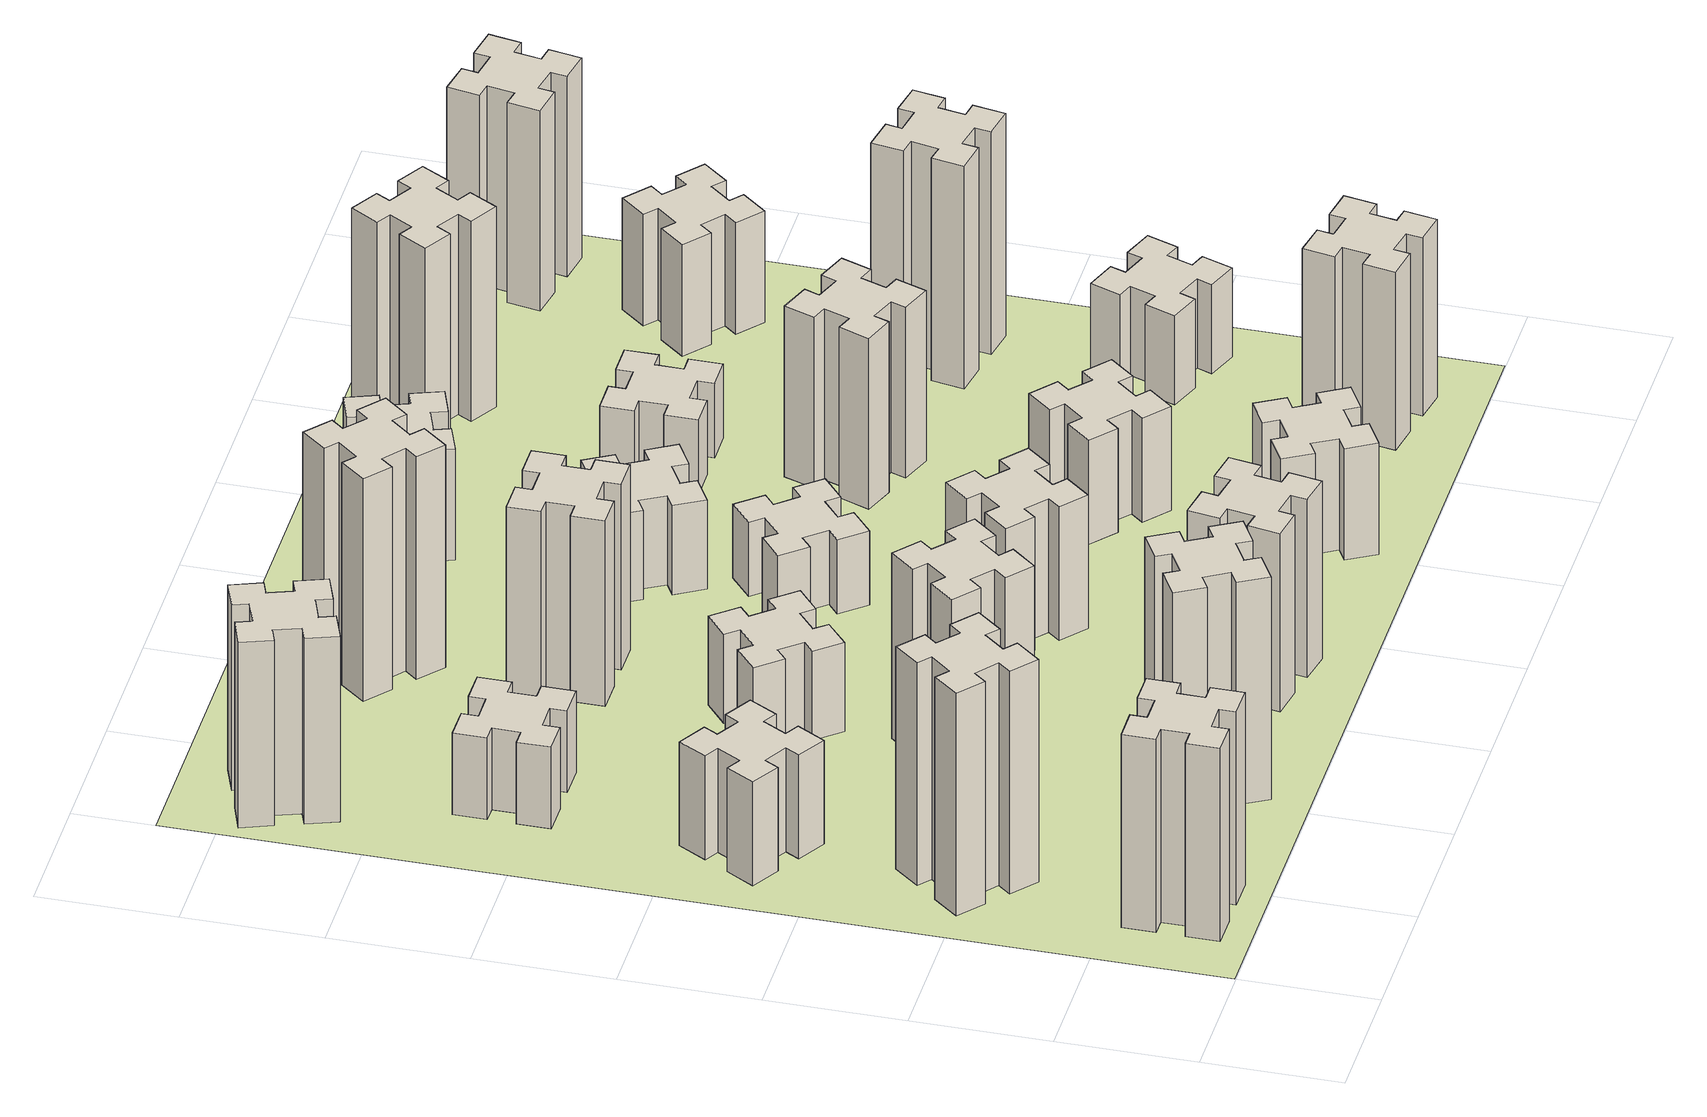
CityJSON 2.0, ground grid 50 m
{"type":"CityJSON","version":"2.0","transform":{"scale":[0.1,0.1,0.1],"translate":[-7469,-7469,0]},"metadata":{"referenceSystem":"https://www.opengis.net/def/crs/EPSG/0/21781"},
"CityObjects":{
"building1":{"type":"Building","attributes":{"class":"1000","function":"1000","usage":"1000","yearOfConstruction":2016,"roofType":"1000","measuredHeight":78,"storeysAboveGround":30,"storeysBelowGround":0},"geometry":[{"type":"Solid","lod":"1","boundaries":[[[[0,1,2,3,4,5,6,7,8,9,10,11,12,13,14,15,16,17,18,19]],[[17,16,20,21]],[[16,15,22,20]],[[15,14,23,22]],[[14,13,24,23]],[[13,12,25,24]],[[12,11,26,25]],[[11,10,27,26]],[[10,9,28,27]],[[9,8,29,28]],[[8,7,30,29]],[[7,6,31,30]],[[6,5,32,31]],[[5,4,33,32]],[[4,3,34,33]],[[3,2,35,34]],[[2,1,36,35]],[[1,0,37,36]],[[0,19,38,37]],[[19,18,39,38]],[[18,17,21,39]],[[24,25,26,27,28,29,30,31,32,33,34,35,36,37,38,39,21,20,22,23]]]]}]},
"building2":{"type":"Building","attributes":{"class":"1000","function":"1000","usage":"1000","yearOfConstruction":2016,"roofType":"1000","measuredHeight":90,"storeysAboveGround":30,"storeysBelowGround":0},"geometry":[{"type":"Solid","lod":"1","boundaries":[[[[40,41,42,43,44,45,46,47,48,49,50,51,52,53,54,55,56,57,58,59]],[[57,56,60,61]],[[56,55,62,60]],[[55,54,63,62]],[[54,53,64,63]],[[53,52,65,64]],[[52,51,66,65]],[[51,50,67,66]],[[50,49,68,67]],[[49,48,69,68]],[[48,47,70,69]],[[47,46,71,70]],[[46,45,72,71]],[[45,44,73,72]],[[44,43,74,73]],[[43,42,75,74]],[[42,41,76,75]],[[41,40,77,76]],[[40,59,78,77]],[[59,58,79,78]],[[58,57,61,79]],[[64,65,66,67,68,69,70,71,72,73,74,75,76,77,78,79,61,60,62,63]]]]}]},
"building3":{"type":"Building","attributes":{"class":"1000","function":"1000","usage":"1000","yearOfConstruction":2016,"roofType":"1000","measuredHeight":42,"storeysAboveGround":30,"storeysBelowGround":0},"geometry":[{"type":"Solid","lod":"1","boundaries":[[[[80,81,82,83,84,85,86,87,88,89,90,91,92,93,94,95,96,97,98,99]],[[97,96,100,101]],[[96,95,102,100]],[[95,94,103,102]],[[94,93,104,103]],[[93,92,105,104]],[[92,91,106,105]],[[91,90,107,106]],[[90,89,108,107]],[[89,88,109,108]],[[88,87,110,109]],[[87,86,111,110]],[[86,85,112,111]],[[85,84,113,112]],[[84,83,114,113]],[[83,82,115,114]],[[82,81,116,115]],[[81,80,117,116]],[[80,99,118,117]],[[99,98,119,118]],[[98,97,101,119]],[[104,105,106,107,108,109,110,111,112,113,114,115,116,117,118,119,101,100,102,103]]]]}]},
"building4":{"type":"Building","attributes":{"class":"1000","function":"1000","usage":"1000","yearOfConstruction":2016,"roofType":"1000","measuredHeight":90,"storeysAboveGround":30,"storeysBelowGround":0},"geometry":[{"type":"Solid","lod":"1","boundaries":[[[[120,121,122,123,124,125,126,127,128,129,130,131,132,133,134,135,136,137,138,139]],[[137,136,140,141]],[[136,135,142,140]],[[135,134,143,142]],[[134,133,144,143]],[[133,132,145,144]],[[132,131,146,145]],[[131,130,147,146]],[[130,129,148,147]],[[129,128,149,148]],[[128,127,150,149]],[[127,126,151,150]],[[126,125,152,151]],[[125,124,153,152]],[[124,123,154,153]],[[123,122,155,154]],[[122,121,156,155]],[[121,120,157,156]],[[120,139,158,157]],[[139,138,159,158]],[[138,137,141,159]],[[144,145,146,147,148,149,150,151,152,153,154,155,156,157,158,159,141,140,142,143]]]]}]},
"building5":{"type":"Building","attributes":{"class":"1000","function":"1000","usage":"1000","yearOfConstruction":2016,"roofType":"1000","measuredHeight":33,"storeysAboveGround":30,"storeysBelowGround":0},"geometry":[{"type":"Solid","lod":"1","boundaries":[[[[160,161,162,163,164,165,166,167,168,169,170,171,172,173,174,175,176,177,178,179]],[[177,176,180,181]],[[176,175,182,180]],[[175,174,183,182]],[[174,173,184,183]],[[173,172,185,184]],[[172,171,186,185]],[[171,170,187,186]],[[170,169,188,187]],[[169,168,189,188]],[[168,167,190,189]],[[167,166,191,190]],[[166,165,192,191]],[[165,164,193,192]],[[164,163,194,193]],[[163,162,195,194]],[[162,161,196,195]],[[161,160,197,196]],[[160,179,198,197]],[[179,178,199,198]],[[178,177,181,199]],[[184,185,186,187,188,189,190,191,192,193,194,195,196,197,198,199,181,180,182,183]]]]}]},
"building6":{"type":"Building","attributes":{"class":"1000","function":"1000","usage":"1000","yearOfConstruction":2016,"roofType":"1000","measuredHeight":75,"storeysAboveGround":30,"storeysBelowGround":0},"geometry":[{"type":"Solid","lod":"1","boundaries":[[[[200,201,202,203,204,205,206,207,208,209,210,211,212,213,214,215,216,217,218,219]],[[217,216,220,221]],[[216,215,222,220]],[[215,214,223,222]],[[214,213,224,223]],[[213,212,225,224]],[[212,211,226,225]],[[211,210,227,226]],[[210,209,228,227]],[[209,208,229,228]],[[208,207,230,229]],[[207,206,231,230]],[[206,205,232,231]],[[205,204,233,232]],[[204,203,234,233]],[[203,202,235,234]],[[202,201,236,235]],[[201,200,237,236]],[[200,219,238,237]],[[219,218,239,238]],[[218,217,221,239]],[[224,225,226,227,228,229,230,231,232,233,234,235,236,237,238,239,221,220,222,223]]]]}]},
"building7":{"type":"Building","attributes":{"class":"1000","function":"1000","usage":"1000","yearOfConstruction":2016,"roofType":"1000","measuredHeight":75,"storeysAboveGround":30,"storeysBelowGround":0},"geometry":[{"type":"Solid","lod":"1","boundaries":[[[[240,241,242,243,244,245,246,247,248,249,250,251,252,253,254,255,256,257,258,259]],[[257,256,260,261]],[[256,255,262,260]],[[255,254,263,262]],[[254,253,264,263]],[[253,252,265,264]],[[252,251,266,265]],[[251,250,267,266]],[[250,249,268,267]],[[249,248,269,268]],[[248,247,270,269]],[[247,246,271,270]],[[246,245,272,271]],[[245,244,273,272]],[[244,243,274,273]],[[243,242,275,274]],[[242,241,276,275]],[[241,240,277,276]],[[240,259,278,277]],[[259,258,279,278]],[[258,257,261,279]],[[264,265,266,267,268,269,270,271,272,273,274,275,276,277,278,279,261,260,262,263]]]]}]},
"building8":{"type":"Building","attributes":{"class":"1000","function":"1000","usage":"1000","yearOfConstruction":2016,"roofType":"1000","measuredHeight":36,"storeysAboveGround":30,"storeysBelowGround":0},"geometry":[{"type":"Solid","lod":"1","boundaries":[[[[280,281,282,283,284,285,286,287,288,289,290,291,292,293,294,295,296,297,298,299]],[[297,296,300,301]],[[296,295,302,300]],[[295,294,303,302]],[[294,293,304,303]],[[293,292,305,304]],[[292,291,306,305]],[[291,290,307,306]],[[290,289,308,307]],[[289,288,309,308]],[[288,287,310,309]],[[287,286,311,310]],[[286,285,312,311]],[[285,284,313,312]],[[284,283,314,313]],[[283,282,315,314]],[[282,281,316,315]],[[281,280,317,316]],[[280,299,318,317]],[[299,298,319,318]],[[298,297,301,319]],[[304,305,306,307,308,309,310,311,312,313,314,315,316,317,318,319,301,300,302,303]]]]}]},
"building9":{"type":"Building","attributes":{"class":"1000","function":"1000","usage":"1000","yearOfConstruction":2016,"roofType":"1000","measuredHeight":72,"storeysAboveGround":30,"storeysBelowGround":0},"geometry":[{"type":"Solid","lod":"1","boundaries":[[[[320,321,322,323,324,325,326,327,328,329,330,331,332,333,334,335,336,337,338,339]],[[337,336,340,341]],[[336,335,342,340]],[[335,334,343,342]],[[334,333,344,343]],[[333,332,345,344]],[[332,331,346,345]],[[331,330,347,346]],[[330,329,348,347]],[[329,328,349,348]],[[328,327,350,349]],[[327,326,351,350]],[[326,325,352,351]],[[325,324,353,352]],[[324,323,354,353]],[[323,322,355,354]],[[322,321,356,355]],[[321,320,357,356]],[[320,339,358,357]],[[339,338,359,358]],[[338,337,341,359]],[[344,345,346,347,348,349,350,351,352,353,354,355,356,357,358,359,341,340,342,343]]]]}]},
"building10":{"type":"Building","attributes":{"class":"1000","function":"1000","usage":"1000","yearOfConstruction":2016,"roofType":"1000","measuredHeight":75,"storeysAboveGround":30,"storeysBelowGround":0},"geometry":[{"type":"Solid","lod":"1","boundaries":[[[[360,361,362,363,364,365,366,367,368,369,370,371,372,373,374,375,376,377,378,379]],[[377,376,380,381]],[[376,375,382,380]],[[375,374,383,382]],[[374,373,384,383]],[[373,372,385,384]],[[372,371,386,385]],[[371,370,387,386]],[[370,369,388,387]],[[369,368,389,388]],[[368,367,390,389]],[[367,366,391,390]],[[366,365,392,391]],[[365,364,393,392]],[[364,363,394,393]],[[363,362,395,394]],[[362,361,396,395]],[[361,360,397,396]],[[360,379,398,397]],[[379,378,399,398]],[[378,377,381,399]],[[384,385,386,387,388,389,390,391,392,393,394,395,396,397,398,399,381,380,382,383]]]]}]},
"building11":{"type":"Building","attributes":{"class":"1000","function":"1000","usage":"1000","yearOfConstruction":2016,"roofType":"1000","measuredHeight":90,"storeysAboveGround":30,"storeysBelowGround":0},"geometry":[{"type":"Solid","lod":"1","boundaries":[[[[400,401,402,403,404,405,406,407,408,409,410,411,412,413,414,415,416,417,418,419]],[[417,416,420,421]],[[416,415,422,420]],[[415,414,423,422]],[[414,413,424,423]],[[413,412,425,424]],[[412,411,426,425]],[[411,410,427,426]],[[410,409,428,427]],[[409,408,429,428]],[[408,407,430,429]],[[407,406,431,430]],[[406,405,432,431]],[[405,404,433,432]],[[404,403,434,433]],[[403,402,435,434]],[[402,401,436,435]],[[401,400,437,436]],[[400,419,438,437]],[[419,418,439,438]],[[418,417,421,439]],[[424,425,426,427,428,429,430,431,432,433,434,435,436,437,438,439,421,420,422,423]]]]}]},
"building12":{"type":"Building","attributes":{"class":"1000","function":"1000","usage":"1000","yearOfConstruction":2016,"roofType":"1000","measuredHeight":54,"storeysAboveGround":30,"storeysBelowGround":0},"geometry":[{"type":"Solid","lod":"1","boundaries":[[[[440,441,442,443,444,445,446,447,448,449,450,451,452,453,454,455,456,457,458,459]],[[457,456,460,461]],[[456,455,462,460]],[[455,454,463,462]],[[454,453,464,463]],[[453,452,465,464]],[[452,451,466,465]],[[451,450,467,466]],[[450,449,468,467]],[[449,448,469,468]],[[448,447,470,469]],[[447,446,471,470]],[[446,445,472,471]],[[445,444,473,472]],[[444,443,474,473]],[[443,442,475,474]],[[442,441,476,475]],[[441,440,477,476]],[[440,459,478,477]],[[459,458,479,478]],[[458,457,461,479]],[[464,465,466,467,468,469,470,471,472,473,474,475,476,477,478,479,461,460,462,463]]]]}]},
"building13":{"type":"Building","attributes":{"class":"1000","function":"1000","usage":"1000","yearOfConstruction":2016,"roofType":"1000","measuredHeight":30,"storeysAboveGround":30,"storeysBelowGround":0},"geometry":[{"type":"Solid","lod":"1","boundaries":[[[[480,481,482,483,484,485,486,487,488,489,490,491,492,493,494,495,496,497,498,499]],[[497,496,500,501]],[[496,495,502,500]],[[495,494,503,502]],[[494,493,504,503]],[[493,492,505,504]],[[492,491,506,505]],[[491,490,507,506]],[[490,489,508,507]],[[489,488,509,508]],[[488,487,510,509]],[[487,486,511,510]],[[486,485,512,511]],[[485,484,513,512]],[[484,483,514,513]],[[483,482,515,514]],[[482,481,516,515]],[[481,480,517,516]],[[480,499,518,517]],[[499,498,519,518]],[[498,497,501,519]],[[504,505,506,507,508,509,510,511,512,513,514,515,516,517,518,519,501,500,502,503]]]]}]},
"building14":{"type":"Building","attributes":{"class":"1000","function":"1000","usage":"1000","yearOfConstruction":2016,"roofType":"1000","measuredHeight":36,"storeysAboveGround":30,"storeysBelowGround":0},"geometry":[{"type":"Solid","lod":"1","boundaries":[[[[520,521,522,523,524,525,526,527,528,529,530,531,532,533,534,535,536,537,538,539]],[[537,536,540,541]],[[536,535,542,540]],[[535,534,543,542]],[[534,533,544,543]],[[533,532,545,544]],[[532,531,546,545]],[[531,530,547,546]],[[530,529,548,547]],[[529,528,549,548]],[[528,527,550,549]],[[527,526,551,550]],[[526,525,552,551]],[[525,524,553,552]],[[524,523,554,553]],[[523,522,555,554]],[[522,521,556,555]],[[521,520,557,556]],[[520,539,558,557]],[[539,538,559,558]],[[538,537,541,559]],[[544,545,546,547,548,549,550,551,552,553,554,555,556,557,558,559,541,540,542,543]]]]}]},
"building15":{"type":"Building","attributes":{"class":"1000","function":"1000","usage":"1000","yearOfConstruction":2016,"roofType":"1000","measuredHeight":45,"storeysAboveGround":30,"storeysBelowGround":0},"geometry":[{"type":"Solid","lod":"1","boundaries":[[[[560,561,562,563,564,565,566,567,568,569,570,571,572,573,574,575,576,577,578,579]],[[577,576,580,581]],[[576,575,582,580]],[[575,574,583,582]],[[574,573,584,583]],[[573,572,585,584]],[[572,571,586,585]],[[571,570,587,586]],[[570,569,588,587]],[[569,568,589,588]],[[568,567,590,589]],[[567,566,591,590]],[[566,565,592,591]],[[565,564,593,592]],[[564,563,594,593]],[[563,562,595,594]],[[562,561,596,595]],[[561,560,597,596]],[[560,579,598,597]],[[579,578,599,598]],[[578,577,581,599]],[[584,585,586,587,588,589,590,591,592,593,594,595,596,597,598,599,581,580,582,583]]]]}]},
"building16":{"type":"Building","attributes":{"class":"1000","function":"1000","usage":"1000","yearOfConstruction":2016,"roofType":"1000","measuredHeight":45,"storeysAboveGround":30,"storeysBelowGround":0},"geometry":[{"type":"Solid","lod":"1","boundaries":[[[[600,601,602,603,604,605,606,607,608,609,610,611,612,613,614,615,616,617,618,619]],[[617,616,620,621]],[[616,615,622,620]],[[615,614,623,622]],[[614,613,624,623]],[[613,612,625,624]],[[612,611,626,625]],[[611,610,627,626]],[[610,609,628,627]],[[609,608,629,628]],[[608,607,630,629]],[[607,606,631,630]],[[606,605,632,631]],[[605,604,633,632]],[[604,603,634,633]],[[603,602,635,634]],[[602,601,636,635]],[[601,600,637,636]],[[600,619,638,637]],[[619,618,639,638]],[[618,617,621,639]],[[624,625,626,627,628,629,630,631,632,633,634,635,636,637,638,639,621,620,622,623]]]]}]},
"building17":{"type":"Building","attributes":{"class":"1000","function":"1000","usage":"1000","yearOfConstruction":2016,"roofType":"1000","measuredHeight":42,"storeysAboveGround":30,"storeysBelowGround":0},"geometry":[{"type":"Solid","lod":"1","boundaries":[[[[640,641,642,643,644,645,646,647,648,649,650,651,652,653,654,655,656,657,658,659]],[[657,656,660,661]],[[656,655,662,660]],[[655,654,663,662]],[[654,653,664,663]],[[653,652,665,664]],[[652,651,666,665]],[[651,650,667,666]],[[650,649,668,667]],[[649,648,669,668]],[[648,647,670,669]],[[647,646,671,670]],[[646,645,672,671]],[[645,644,673,672]],[[644,643,674,673]],[[643,642,675,674]],[[642,641,676,675]],[[641,640,677,676]],[[640,659,678,677]],[[659,658,679,678]],[[658,657,661,679]],[[664,665,666,667,668,669,670,671,672,673,674,675,676,677,678,679,661,660,662,663]]]]}]},
"building18":{"type":"Building","attributes":{"class":"1000","function":"1000","usage":"1000","yearOfConstruction":2016,"roofType":"1000","measuredHeight":69,"storeysAboveGround":30,"storeysBelowGround":0},"geometry":[{"type":"Solid","lod":"1","boundaries":[[[[680,681,682,683,684,685,686,687,688,689,690,691,692,693,694,695,696,697,698,699]],[[697,696,700,701]],[[696,695,702,700]],[[695,694,703,702]],[[694,693,704,703]],[[693,692,705,704]],[[692,691,706,705]],[[691,690,707,706]],[[690,689,708,707]],[[689,688,709,708]],[[688,687,710,709]],[[687,686,711,710]],[[686,685,712,711]],[[685,684,713,712]],[[684,683,714,713]],[[683,682,715,714]],[[682,681,716,715]],[[681,680,717,716]],[[680,699,718,717]],[[699,698,719,718]],[[698,697,701,719]],[[704,705,706,707,708,709,710,711,712,713,714,715,716,717,718,719,701,700,702,703]]]]}]},
"building19":{"type":"Building","attributes":{"class":"1000","function":"1000","usage":"1000","yearOfConstruction":2016,"roofType":"1000","measuredHeight":30,"storeysAboveGround":30,"storeysBelowGround":0},"geometry":[{"type":"Solid","lod":"1","boundaries":[[[[720,721,722,723,724,725,726,727,728,729,730,731,732,733,734,735,736,737,738,739]],[[737,736,740,741]],[[736,735,742,740]],[[735,734,743,742]],[[734,733,744,743]],[[733,732,745,744]],[[732,731,746,745]],[[731,730,747,746]],[[730,729,748,747]],[[729,728,749,748]],[[728,727,750,749]],[[727,726,751,750]],[[726,725,752,751]],[[725,724,753,752]],[[724,723,754,753]],[[723,722,755,754]],[[722,721,756,755]],[[721,720,757,756]],[[720,739,758,757]],[[739,738,759,758]],[[738,737,741,759]],[[744,745,746,747,748,749,750,751,752,753,754,755,756,757,758,759,741,740,742,743]]]]}]},
"building20":{"type":"Building","attributes":{"class":"1000","function":"1000","usage":"1000","yearOfConstruction":2016,"roofType":"1000","measuredHeight":72,"storeysAboveGround":30,"storeysBelowGround":0},"geometry":[{"type":"Solid","lod":"1","boundaries":[[[[760,761,762,763,764,765,766,767,768,769,770,771,772,773,774,775,776,777,778,779]],[[777,776,780,781]],[[776,775,782,780]],[[775,774,783,782]],[[774,773,784,783]],[[773,772,785,784]],[[772,771,786,785]],[[771,770,787,786]],[[770,769,788,787]],[[769,768,789,788]],[[768,767,790,789]],[[767,766,791,790]],[[766,765,792,791]],[[765,764,793,792]],[[764,763,794,793]],[[763,762,795,794]],[[762,761,796,795]],[[761,760,797,796]],[[760,779,798,797]],[[779,778,799,798]],[[778,777,781,799]],[[784,785,786,787,788,789,790,791,792,793,794,795,796,797,798,799,781,780,782,783]]]]}]},
"building21":{"type":"Building","attributes":{"class":"1000","function":"1000","usage":"1000","yearOfConstruction":2016,"roofType":"1000","measuredHeight":81,"storeysAboveGround":30,"storeysBelowGround":0},"geometry":[{"type":"Solid","lod":"1","boundaries":[[[[800,801,802,803,804,805,806,807,808,809,810,811,812,813,814,815,816,817,818,819]],[[817,816,820,821]],[[816,815,822,820]],[[815,814,823,822]],[[814,813,824,823]],[[813,812,825,824]],[[812,811,826,825]],[[811,810,827,826]],[[810,809,828,827]],[[809,808,829,828]],[[808,807,830,829]],[[807,806,831,830]],[[806,805,832,831]],[[805,804,833,832]],[[804,803,834,833]],[[803,802,835,834]],[[802,801,836,835]],[[801,800,837,836]],[[800,819,838,837]],[[819,818,839,838]],[[818,817,821,839]],[[824,825,826,827,828,829,830,831,832,833,834,835,836,837,838,839,821,820,822,823]]]]}]},
"building22":{"type":"Building","attributes":{"class":"1000","function":"1000","usage":"1000","yearOfConstruction":2016,"roofType":"1000","measuredHeight":36,"storeysAboveGround":30,"storeysBelowGround":0},"geometry":[{"type":"Solid","lod":"1","boundaries":[[[[840,841,842,843,844,845,846,847,848,849,850,851,852,853,854,855,856,857,858,859]],[[857,856,860,861]],[[856,855,862,860]],[[855,854,863,862]],[[854,853,864,863]],[[853,852,865,864]],[[852,851,866,865]],[[851,850,867,866]],[[850,849,868,867]],[[849,848,869,868]],[[848,847,870,869]],[[847,846,871,870]],[[846,845,872,871]],[[845,844,873,872]],[[844,843,874,873]],[[843,842,875,874]],[[842,841,876,875]],[[841,840,877,876]],[[840,859,878,877]],[[859,858,879,878]],[[858,857,861,879]],[[864,865,866,867,868,869,870,871,872,873,874,875,876,877,878,879,861,860,862,863]]]]}]},
"building23":{"type":"Building","attributes":{"class":"1000","function":"1000","usage":"1000","yearOfConstruction":2016,"roofType":"1000","measuredHeight":90,"storeysAboveGround":30,"storeysBelowGround":0},"geometry":[{"type":"Solid","lod":"1","boundaries":[[[[880,881,882,883,884,885,886,887,888,889,890,891,892,893,894,895,896,897,898,899]],[[897,896,900,901]],[[896,895,902,900]],[[895,894,903,902]],[[894,893,904,903]],[[893,892,905,904]],[[892,891,906,905]],[[891,890,907,906]],[[890,889,908,907]],[[889,888,909,908]],[[888,887,910,909]],[[887,886,911,910]],[[886,885,912,911]],[[885,884,913,912]],[[884,883,914,913]],[[883,882,915,914]],[[882,881,916,915]],[[881,880,917,916]],[[880,899,918,917]],[[899,898,919,918]],[[898,897,901,919]],[[904,905,906,907,908,909,910,911,912,913,914,915,916,917,918,919,901,900,902,903]]]]}]},
"building24":{"type":"Building","attributes":{"class":"1000","function":"1000","usage":"1000","yearOfConstruction":2016,"roofType":"1000","measuredHeight":45,"storeysAboveGround":30,"storeysBelowGround":0},"geometry":[{"type":"Solid","lod":"1","boundaries":[[[[920,921,922,923,924,925,926,927,928,929,930,931,932,933,934,935,936,937,938,939]],[[937,936,940,941]],[[936,935,942,940]],[[935,934,943,942]],[[934,933,944,943]],[[933,932,945,944]],[[932,931,946,945]],[[931,930,947,946]],[[930,929,948,947]],[[929,928,949,948]],[[928,927,950,949]],[[927,926,951,950]],[[926,925,952,951]],[[925,924,953,952]],[[924,923,954,953]],[[923,922,955,954]],[[922,921,956,955]],[[921,920,957,956]],[[920,939,958,957]],[[939,938,959,958]],[[938,937,941,959]],[[944,945,946,947,948,949,950,951,952,953,954,955,956,957,958,959,941,940,942,943]]]]}]},
"building25":{"type":"Building","attributes":{"class":"1000","function":"1000","usage":"1000","yearOfConstruction":2016,"roofType":"1000","measuredHeight":81,"storeysAboveGround":30,"storeysBelowGround":0},"geometry":[{"type":"Solid","lod":"1","boundaries":[[[[960,961,962,963,964,965,966,967,968,969,970,971,972,973,974,975,976,977,978,979]],[[977,976,980,981]],[[976,975,982,980]],[[975,974,983,982]],[[974,973,984,983]],[[973,972,985,984]],[[972,971,986,985]],[[971,970,987,986]],[[970,969,988,987]],[[969,968,989,988]],[[968,967,990,989]],[[967,966,991,990]],[[966,965,992,991]],[[965,964,993,992]],[[964,963,994,993]],[[963,962,995,994]],[[962,961,996,995]],[[961,960,997,996]],[[960,979,998,997]],[[979,978,999,998]],[[978,977,981,999]],[[984,985,986,987,988,989,990,991,992,993,994,995,996,997,998,999,981,980,982,983]]]]}]},
"landuse1":{"type":"LandUse","attributes":{"name":"plot1","function":"1010"},"geometry":[{"type":"MultiSurface","lod":"1","boundaries":[[[1000,1001,1002,1003]]]}]}
},
"vertices":[
[265,325,0],[265,225,0],[205,225,0],[205,105,0],[325,105,0],[325,165,0],[425,165,0],[425,105,0],[545,105,0],[545,225,0],[485,225,0],[485,325,0],[545,325,0],[545,445,0],[425,445,0],[425,385,0],[325,385,0],[325,445,0],[205,445,0],[205,325,0],[325,385,780],[325,445,780],[425,385,780],[425,445,780],[545,445,780],[545,325,780],[485,325,780],[485,225,780],[545,225,780],[545,105,780],[425,105,780],[425,165,780],[325,165,780],[325,105,780],[205,105,780],[205,225,780],[265,225,780],[265,325,780],[205,325,780],[205,445,780],
[484,1067,0],[408,1132,0],[446,1178,0],[354,1255,0],[277,1163,0],[323,1124,0],[259,1048,0],[213,1086,0],[136,994,0],[228,917,0],[266,963,0],[343,899,0],[304,853,0],[396,776,0],[473,868,0],[427,906,0],[492,983,0],[538,944,0],[615,1036,0],[523,1113,0],[492,983,900],[538,944,900],[427,906,900],[473,868,900],[396,776,900],[304,853,900],[343,899,900],[266,963,900],[228,917,900],[136,994,900],[213,1086,900],[259,1048,900],[323,1124,900],[277,1163,900],[354,1255,900],[446,1178,900],[408,1132,900],[484,1067,900],[523,1113,900],[615,1036,900],
[474,1826,0],[387,1876,0],[417,1928,0],[313,1988,0],[253,1884,0],[305,1854,0],[255,1767,0],[203,1797,0],[143,1693,0],[247,1633,0],[277,1685,0],[364,1635,0],[334,1583,0],[438,1523,0],[498,1627,0],[446,1657,0],[496,1744,0],[548,1714,0],[608,1818,0],[504,1878,0],[496,1744,420],[548,1714,420],[446,1657,420],[498,1627,420],[438,1523,420],[334,1583,420],[364,1635,420],[277,1685,420],[247,1633,420],[143,1693,420],[203,1797,420],[255,1767,420],[305,1854,420],[253,1884,420],[313,1988,420],[417,1928,420],[387,1876,420],[474,1826,420],[504,1878,420],[608,1818,420],
[1127,255,0],[1214,305,0],[1244,253,0],[1348,313,0],[1288,417,0],[1236,387,0],[1186,474,0],[1238,504,0],[1178,608,0],[1074,548,0],[1104,496,0],[1017,446,0],[987,498,0],[883,438,0],[943,334,0],[995,364,0],[1045,277,0],[993,247,0],[1053,143,0],[1157,203,0],[1045,277,900],[993,247,900],[995,364,900],[943,334,900],[883,438,900],[987,498,900],[1017,446,900],[1104,496,900],[1074,548,900],[1178,608,900],[1238,504,900],[1186,474,900],[1236,387,900],[1288,417,900],[1348,313,900],[1244,253,900],[1214,305,900],[1127,255,900],[1157,203,900],[1053,143,900],
[425,2485,0],[525,2485,0],[525,2425,0],[645,2425,0],[645,2545,0],[585,2545,0],[585,2645,0],[645,2645,0],[645,2765,0],[525,2765,0],[525,2705,0],[425,2705,0],[425,2765,0],[305,2765,0],[305,2645,0],[365,2645,0],[365,2545,0],[305,2545,0],[305,2425,0],[425,2425,0],[365,2545,330],[305,2545,330],[365,2645,330],[305,2645,330],[305,2765,330],[425,2765,330],[425,2705,330],[525,2705,330],[525,2765,330],[645,2765,330],[645,2645,330],[585,2645,330],[585,2545,330],[645,2545,330],[645,2425,330],[525,2425,330],[525,2485,330],[425,2485,330],[425,2425,330],[305,2425,330],
[155,3345,0],[189,3251,0],[133,3230,0],[174,3117,0],[287,3159,0],[266,3215,0],[360,3249,0],[380,3193,0],[493,3234,0],[452,3347,0],[396,3326,0],[362,3420,0],[418,3440,0],[377,3553,0],[264,3512,0],[285,3456,0],[191,3422,0],[170,3478,0],[57,3437,0],[99,3324,0],[191,3422,750],[170,3478,750],[285,3456,750],[264,3512,750],[377,3553,750],[418,3440,750],[362,3420,750],[396,3326,750],[452,3347,750],[493,3234,750],[380,3193,750],[360,3249,750],[266,3215,750],[287,3159,750],[174,3117,750],[133,3230,750],[189,3251,750],[155,3345,750],[99,3324,750],[57,3437,750],
[1224,1267,0],[1148,1332,0],[1186,1378,0],[1094,1455,0],[1017,1363,0],[1063,1324,0],[999,1248,0],[953,1286,0],[876,1194,0],[968,1117,0],[1006,1163,0],[1083,1099,0],[1044,1053,0],[1136,976,0],[1213,1068,0],[1167,1106,0],[1232,1183,0],[1278,1144,0],[1355,1236,0],[1263,1313,0],[1232,1183,750],[1278,1144,750],[1167,1106,750],[1213,1068,750],[1136,976,750],[1044,1053,750],[1083,1099,750],[1006,1163,750],[968,1117,750],[876,1194,750],[953,1286,750],[999,1248,750],[1063,1324,750],[1017,1363,750],[1094,1455,750],[1186,1378,750],[1148,1332,750],[1224,1267,750],[1263,1313,750],[1355,1236,750],
[1083,1972,0],[1006,1907,0],[968,1953,0],[876,1876,0],[953,1784,0],[999,1823,0],[1063,1746,0],[1017,1708,0],[1094,1616,0],[1186,1693,0],[1148,1739,0],[1224,1803,0],[1263,1757,0],[1355,1834,0],[1278,1926,0],[1232,1888,0],[1167,1964,0],[1213,2003,0],[1136,2095,0],[1044,2018,0],[1167,1964,360],[1213,2003,360],[1232,1888,360],[1278,1926,360],[1355,1834,360],[1263,1757,360],[1224,1803,360],[1148,1739,360],[1186,1693,360],[1094,1616,360],[1017,1708,360],[1063,1746,360],[999,1823,360],[953,1784,360],[876,1876,360],[968,1953,360],[1006,1907,360],[1083,1972,360],[1044,2018,360],[1136,2095,360],
[1855,307,0],[1872,405,0],[1931,395,0],[1952,513,0],[1834,534,0],[1824,475,0],[1725,492,0],[1736,551,0],[1617,572,0],[1597,454,0],[1656,444,0],[1638,345,0],[1579,356,0],[1558,237,0],[1677,217,0],[1687,276,0],[1785,258,0],[1775,199,0],[1893,178,0],[1914,297,0],[1785,258,720],[1775,199,720],[1687,276,720],[1677,217,720],[1558,237,720],[1579,356,720],[1638,345,720],[1656,444,720],[1597,454,720],[1617,572,720],[1736,551,720],[1725,492,720],[1824,475,720],[1834,534,720],[1952,513,720],[1931,395,720],[1872,405,720],[1855,307,720],[1914,297,720],[1893,178,720],
[1325,2545,0],[1325,2645,0],[1385,2645,0],[1385,2765,0],[1265,2765,0],[1265,2705,0],[1165,2705,0],[1165,2765,0],[1045,2765,0],[1045,2645,0],[1105,2645,0],[1105,2545,0],[1045,2545,0],[1045,2425,0],[1165,2425,0],[1165,2485,0],[1265,2485,0],[1265,2425,0],[1385,2425,0],[1385,2545,0],[1265,2485,750],[1265,2425,750],[1165,2485,750],[1165,2425,750],[1045,2425,750],[1045,2545,750],[1105,2545,750],[1105,2645,750],[1045,2645,750],[1045,2765,750],[1165,2765,750],[1165,2705,750],[1265,2705,750],[1265,2765,750],[1385,2765,750],[1385,2645,750],[1325,2645,750],[1325,2545,750],[1385,2545,750],[1385,2425,750],
[1006,3183,0],[1083,3119,0],[1044,3073,0],[1136,2996,0],[1213,3088,0],[1167,3126,0],[1232,3203,0],[1278,3164,0],[1355,3256,0],[1263,3333,0],[1224,3287,0],[1148,3352,0],[1186,3398,0],[1094,3475,0],[1017,3383,0],[1063,3344,0],[999,3268,0],[953,3306,0],[876,3214,0],[968,3137,0],[999,3268,900],[953,3306,900],[1063,3344,900],[1017,3383,900],[1094,3475,900],[1186,3398,900],[1148,3352,900],[1224,3287,900],[1263,3333,900],[1355,3256,900],[1278,3164,900],[1232,3203,900],[1167,3126,900],[1213,3088,900],[1136,2996,900],[1044,3073,900],[1083,3119,900],[1006,3183,900],[968,3137,900],[876,3214,900],
[1746,1163,0],[1823,1099,0],[1784,1053,0],[1876,976,0],[1953,1068,0],[1907,1106,0],[1972,1183,0],[2018,1144,0],[2095,1236,0],[2003,1313,0],[1964,1267,0],[1888,1332,0],[1926,1378,0],[1834,1455,0],[1757,1363,0],[1803,1324,0],[1739,1248,0],[1693,1286,0],[1616,1194,0],[1708,1117,0],[1739,1248,540],[1693,1286,540],[1803,1324,540],[1757,1363,540],[1834,1455,540],[1926,1378,540],[1888,1332,540],[1964,1267,540],[2003,1313,540],[2095,1236,540],[2018,1144,540],[1972,1183,540],[1907,1106,540],[1953,1068,540],[1876,976,540],[1784,1053,540],[1823,1099,540],[1746,1163,540],[1708,1117,540],[1616,1194,540],
[1972,1988,0],[1907,2064,0],[1953,2103,0],[1876,2195,0],[1784,2118,0],[1823,2072,0],[1746,2007,0],[1708,2053,0],[1616,1976,0],[1693,1884,0],[1739,1923,0],[1803,1846,0],[1757,1808,0],[1834,1716,0],[1926,1793,0],[1888,1839,0],[1964,1903,0],[2003,1857,0],[2095,1934,0],[2018,2026,0],[1964,1903,300],[2003,1857,300],[1888,1839,300],[1926,1793,300],[1834,1716,300],[1757,1808,300],[1803,1846,300],[1739,1923,300],[1693,1884,300],[1616,1976,300],[1708,2053,300],[1746,2007,300],[1823,2072,300],[1784,2118,300],[1876,2195,300],[1953,2103,300],[1907,2064,300],[1972,1988,300],[2018,2026,300],[2095,1934,300],
[1976,2507,0],[1926,2594,0],[1978,2624,0],[1918,2728,0],[1814,2668,0],[1844,2616,0],[1757,2566,0],[1727,2618,0],[1623,2558,0],[1683,2454,0],[1735,2484,0],[1785,2397,0],[1733,2367,0],[1793,2263,0],[1897,2323,0],[1867,2375,0],[1954,2425,0],[1984,2373,0],[2088,2433,0],[2028,2537,0],[1954,2425,360],[1984,2373,360],[1867,2375,360],[1897,2323,360],[1793,2263,360],[1733,2367,360],[1785,2397,360],[1735,2484,360],[1683,2454,360],[1623,2558,360],[1727,2618,360],[1757,2566,360],[1844,2616,360],[1814,2668,360],[1918,2728,360],[1978,2624,360],[1926,2594,360],[1976,2507,360],[2028,2537,360],[2088,2433,360],
[2475,364,0],[2525,277,0],[2473,247,0],[2533,143,0],[2637,203,0],[2607,255,0],[2694,305,0],[2724,253,0],[2828,313,0],[2768,417,0],[2716,387,0],[2666,474,0],[2718,504,0],[2658,608,0],[2554,548,0],[2584,496,0],[2497,446,0],[2467,498,0],[2363,438,0],[2423,334,0],[2497,446,450],[2467,498,450],[2584,496,450],[2554,548,450],[2658,608,450],[2718,504,450],[2666,474,450],[2716,387,450],[2768,417,450],[2828,313,450],[2724,253,450],[2694,305,450],[2607,255,450],[2637,203,450],[2533,143,450],[2473,247,450],[2525,277,450],[2475,364,450],[2423,334,450],[2363,438,450],
[1846,3215,0],[1940,3249,0],[1960,3193,0],[2073,3234,0],[2032,3347,0],[1976,3326,0],[1942,3420,0],[1998,3440,0],[1957,3553,0],[1844,3512,0],[1865,3456,0],[1771,3422,0],[1750,3478,0],[1637,3437,0],[1679,3324,0],[1735,3345,0],[1769,3251,0],[1713,3230,0],[1754,3117,0],[1867,3159,0],[1769,3251,450],[1713,3230,450],[1735,3345,450],[1679,3324,450],[1637,3437,450],[1750,3478,450],[1771,3422,450],[1865,3456,450],[1844,3512,450],[1957,3553,450],[1998,3440,450],[1942,3420,450],[1976,3326,450],[2032,3347,450],[2073,3234,450],[1960,3193,450],[1940,3249,450],[1846,3215,450],[1867,3159,450],[1754,3117,450],
[2647,1006,0],[2712,1083,0],[2758,1044,0],[2835,1136,0],[2743,1213,0],[2704,1167,0],[2628,1232,0],[2666,1278,0],[2574,1355,0],[2497,1263,0],[2543,1224,0],[2479,1148,0],[2433,1186,0],[2356,1094,0],[2448,1017,0],[2486,1063,0],[2563,999,0],[2524,953,0],[2616,876,0],[2693,968,0],[2563,999,420],[2524,953,420],[2486,1063,420],[2448,1017,420],[2356,1094,420],[2433,1186,420],[2479,1148,420],[2543,1224,420],[2497,1263,420],[2574,1355,420],[2666,1278,420],[2628,1232,420],[2704,1167,420],[2743,1213,420],[2835,1136,420],[2758,1044,420],[2712,1083,420],[2647,1006,420],[2693,968,420],[2616,876,420],
[2682,1871,0],[2716,1965,0],[2772,1944,0],[2813,2057,0],[2700,2098,0],[2680,2042,0],[2586,2076,0],[2607,2132,0],[2494,2173,0],[2453,2060,0],[2509,2040,0],[2475,1946,0],[2419,1967,0],[2377,1854,0],[2490,1813,0],[2511,1869,0],[2605,1835,0],[2584,1779,0],[2697,1737,0],[2738,1850,0],[2605,1835,690],[2584,1779,690],[2511,1869,690],[2490,1813,690],[2377,1854,690],[2419,1967,690],[2475,1946,690],[2509,2040,690],[2453,2060,690],[2494,2173,690],[2607,2132,690],[2586,2076,690],[2680,2042,690],[2700,2098,690],[2813,2057,690],[2772,1944,690],[2716,1965,690],[2682,1871,690],[2738,1850,690],[2697,1737,690],
[2605,2545,0],[2605,2645,0],[2665,2645,0],[2665,2765,0],[2545,2765,0],[2545,2705,0],[2445,2705,0],[2445,2765,0],[2325,2765,0],[2325,2645,0],[2385,2645,0],[2385,2545,0],[2325,2545,0],[2325,2425,0],[2445,2425,0],[2445,2485,0],[2545,2485,0],[2545,2425,0],[2665,2425,0],[2665,2545,0],[2545,2485,300],[2545,2425,300],[2445,2485,300],[2445,2425,300],[2325,2425,300],[2325,2545,300],[2385,2545,300],[2385,2645,300],[2325,2645,300],[2325,2765,300],[2445,2765,300],[2445,2705,300],[2545,2705,300],[2545,2765,300],[2665,2765,300],[2665,2645,300],[2605,2645,300],[2605,2545,300],[2665,2545,300],[2665,2425,300],
[3435,307,0],[3452,405,0],[3511,395,0],[3532,513,0],[3414,534,0],[3404,475,0],[3305,492,0],[3316,551,0],[3197,572,0],[3177,454,0],[3236,444,0],[3218,345,0],[3159,356,0],[3138,237,0],[3257,217,0],[3267,276,0],[3365,258,0],[3355,199,0],[3473,178,0],[3494,297,0],[3365,258,720],[3355,199,720],[3267,276,720],[3257,217,720],[3138,237,720],[3159,356,720],[3218,345,720],[3236,444,720],[3177,454,720],[3197,572,720],[3316,551,720],[3305,492,720],[3404,475,720],[3414,534,720],[3532,513,720],[3511,395,720],[3452,405,720],[3435,307,720],[3494,297,720],[3473,178,720],
[2694,3506,0],[2607,3556,0],[2637,3608,0],[2533,3668,0],[2473,3564,0],[2525,3534,0],[2475,3447,0],[2423,3477,0],[2363,3373,0],[2467,3313,0],[2497,3365,0],[2584,3315,0],[2554,3263,0],[2658,3203,0],[2718,3307,0],[2666,3337,0],[2716,3424,0],[2768,3394,0],[2828,3498,0],[2724,3558,0],[2716,3424,810],[2768,3394,810],[2666,3337,810],[2718,3307,810],[2658,3203,810],[2554,3263,810],[2584,3315,810],[2497,3365,810],[2467,3313,810],[2363,3373,810],[2423,3477,810],[2475,3447,810],[2525,3534,810],[2473,3564,810],[2533,3668,810],[2637,3608,810],[2607,3556,810],[2694,3506,810],[2724,3558,810],[2828,3498,810],
[3349,1200,0],[3315,1106,0],[3259,1127,0],[3217,1014,0],[3330,973,0],[3351,1029,0],[3445,995,0],[3424,939,0],[3537,897,0],[3578,1010,0],[3522,1031,0],[3556,1125,0],[3612,1104,0],[3653,1217,0],[3540,1258,0],[3520,1202,0],[3426,1236,0],[3447,1292,0],[3334,1333,0],[3293,1220,0],[3426,1236,360],[3447,1292,360],[3520,1202,360],[3540,1258,360],[3653,1217,360],[3612,1104,360],[3556,1125,360],[3522,1031,360],[3578,1010,360],[3537,897,360],[3424,939,360],[3445,995,360],[3351,1029,360],[3330,973,360],[3217,1014,360],[3259,1127,360],[3315,1106,360],[3349,1200,360],[3293,1220,360],[3334,1333,360],
[3435,1787,0],[3452,1885,0],[3511,1875,0],[3532,1993,0],[3414,2014,0],[3404,1955,0],[3305,1972,0],[3316,2031,0],[3197,2052,0],[3177,1934,0],[3236,1924,0],[3218,1825,0],[3159,1836,0],[3138,1717,0],[3257,1697,0],[3267,1756,0],[3365,1738,0],[3355,1679,0],[3473,1658,0],[3494,1777,0],[3365,1738,900],[3355,1679,900],[3267,1756,900],[3257,1697,900],[3138,1717,900],[3159,1836,900],[3218,1825,900],[3236,1924,900],[3177,1934,900],[3197,2052,900],[3316,2031,900],[3305,1972,900],[3404,1955,900],[3414,2014,900],[3532,1993,900],[3511,1875,900],[3452,1885,900],[3435,1787,900],[3494,1777,900],[3473,1658,900],
[3444,2747,0],[3368,2812,0],[3406,2858,0],[3314,2935,0],[3237,2843,0],[3283,2804,0],[3219,2728,0],[3173,2766,0],[3096,2674,0],[3188,2597,0],[3226,2643,0],[3303,2579,0],[3264,2533,0],[3356,2456,0],[3433,2548,0],[3387,2586,0],[3452,2663,0],[3498,2624,0],[3575,2716,0],[3483,2793,0],[3452,2663,450],[3498,2624,450],[3387,2586,450],[3433,2548,450],[3356,2456,450],[3264,2533,450],[3303,2579,450],[3226,2643,450],[3188,2597,450],[3096,2674,450],[3173,2766,450],[3219,2728,450],[3283,2804,450],[3237,2843,450],[3314,2935,450],[3406,2858,450],[3368,2812,450],[3444,2747,450],[3483,2793,450],[3575,2716,450],
[3535,3267,0],[3552,3365,0],[3611,3355,0],[3632,3473,0],[3514,3494,0],[3504,3435,0],[3405,3452,0],[3416,3511,0],[3297,3532,0],[3277,3414,0],[3336,3404,0],[3318,3305,0],[3259,3316,0],[3238,3197,0],[3357,3177,0],[3367,3236,0],[3465,3218,0],[3455,3159,0],[3573,3138,0],[3594,3257,0],[3465,3218,810],[3455,3159,810],[3367,3236,810],[3357,3177,810],[3238,3197,810],[3259,3316,810],[3318,3305,810],[3336,3404,810],[3277,3414,810],[3297,3532,810],[3416,3511,810],[3405,3452,810],[3504,3435,810],[3514,3494,810],[3632,3473,810],[3611,3355,810],[3552,3365,810],[3535,3267,810],[3594,3257,810],[3573,3138,810],
[5,3705,0],[3705,3705,0],[3705,5,0],[5,5,0]
]}
